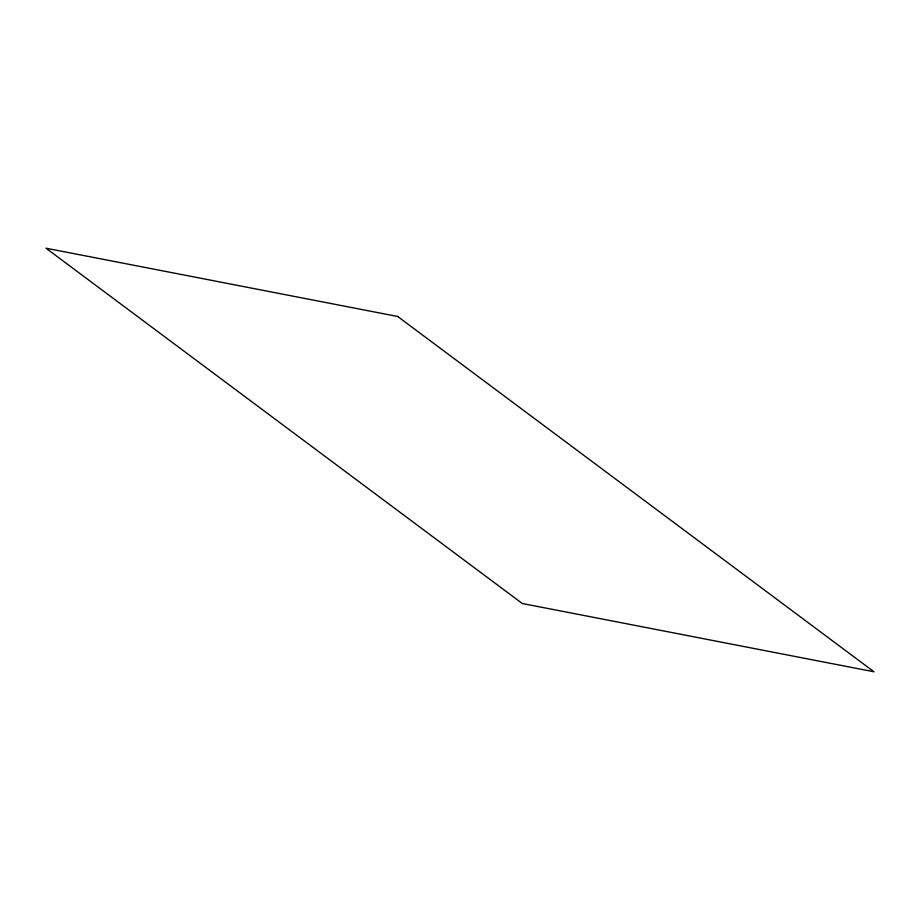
<?xml version="1.0" encoding="UTF-8"?>
<svg xmlns="http://www.w3.org/2000/svg" width="920" height="920" viewBox="0 0 920 920"><rect width="100%" height="100%" fill="white"/><g stroke="black" fill="none" stroke-linecap="round" stroke-linejoin="round"><path stroke-width="1.38" d="M397.67 316.48L46 248.216L522.33 603.52L874 671.784L397.67 316.48"/></g></svg>
